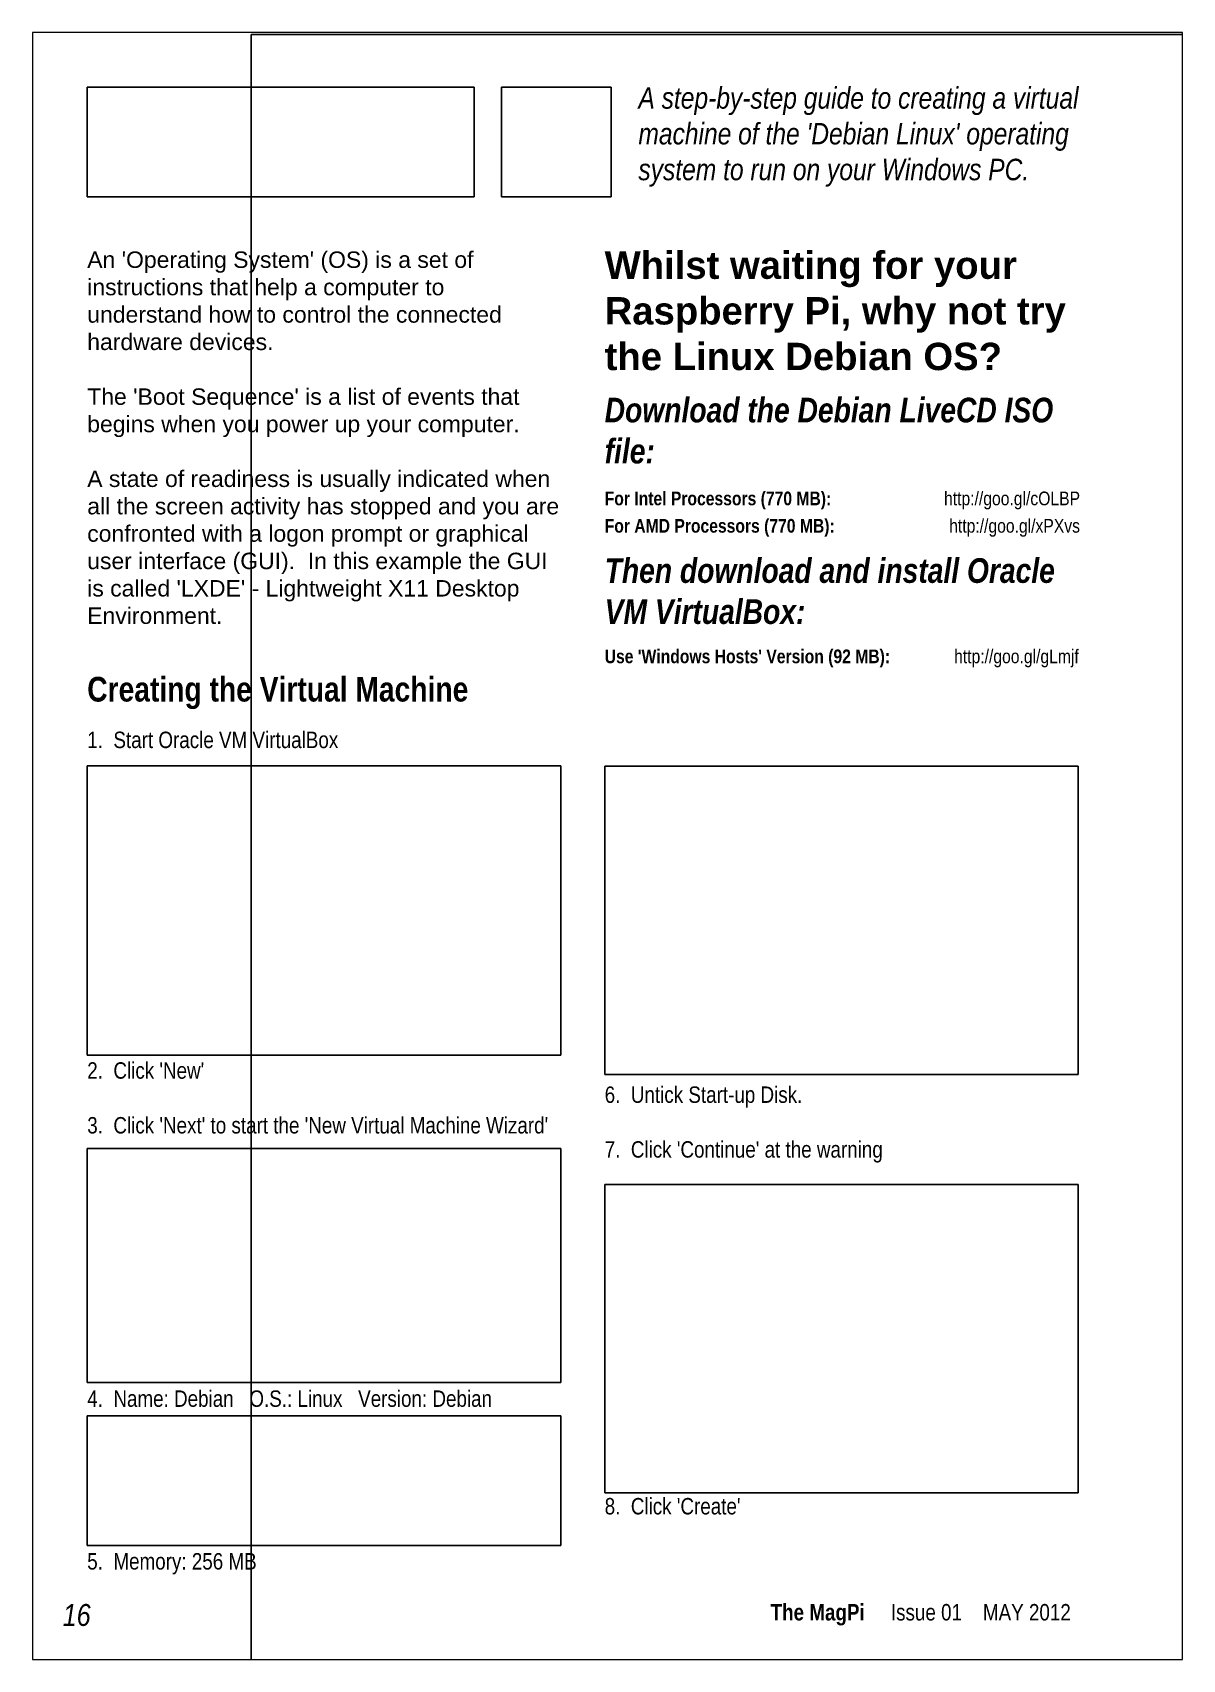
# Paper-space layout 'Page16' of a CAD drawing. Header units: millimetres. Extents: x 202 to 412, y -20 to 277.
# The model-space entities are those that its viewports show. They can reach past a viewport. Long polylines and large blocks are cut down to what shows.
import ezdxf

# ---------------------------------------------------------------- set-up
doc = ezdxf.new("R2010")
doc.units = ezdxf.units.MM
doc.layers.add('Images', color=7, linetype='Continuous')
doc.layers.add('Text', color=7, linetype='Continuous')
doc.styles.get("Standard").update_dxf_attribs({"font": 'arial.ttf'})
picture_1 = doc.add_image_def('image1.png', size_in_pixel=(555, 339))
picture_2 = doc.add_image_def('image2.png', size_in_pixel=(583, 288))
picture_3 = doc.add_image_def('image3.png', size_in_pixel=(570, 156))
picture_4 = doc.add_image_def('image4.png', size_in_pixel=(610, 397))
picture_5 = doc.add_image_def('image11.png', size_in_pixel=(610, 397))
picture_6 = doc.add_image_def('image14.gif', size_in_pixel=(3268, 925))
picture_7 = doc.add_image_def('image15.png', size_in_pixel=(512, 512))
picture_8 = doc.add_image_def('image16.gif', size_in_pixel=(1529, 1352))

msp = doc.modelspace()

# ---------------------------------------------------------------- texts
at = {"layer": 'Text', "attachment_point": 1}
for s, width, insert, char_height in [("{\\fArial Narrow|b0|i1|c0|p34;\\C232;A step-by-step guide to creating a virtual machine of the 'Debian Linux' operating system to run on your Windows PC.\\H1.0213x; }", 80.3405, (386.24, -351.8), 3.92), ("An 'Operating System' (OS) is a set of instructions that help a computer to understand how to control the connected hardware devices.\\P\\PThe 'Boot Sequence' is a list of events that begins when you power up your computer.\\P\\PA state of readiness is usually indicated when all the screen activity has stopped and you are confronted with a logon prompt or graphical user interface (GUI).  In this example the GUI is called 'LXDE' - Lightweight X11 Desktop Environment.", 86.5, (285.58, -381.8), 3), ('{\\fArial|b1|i0|c0|p34;Whilst waiting for your Raspberry Pi, why not try the Linux Debian OS?}', 86.5, (380.08, -381.8), 5), ('{\\fArial Narrow|b1|i0|c0|p34;\\C232;Creating the Virtual Machine}', 118.5, (285.58, -459.49), 4.5), ('{\\fArial Narrow|b0|i0|c0|p34;1.  Start Oracle VM VirtualBox}', 86.5, (285.58, -469.49), 3), ("{\\fArial Narrow|b0|i0|c0|p34;2.  Click 'New'\\P\\P3.  Click 'Next' to start the 'New Virtual Machine Wizard'}", 86.5, (285.58, -529.87), 3), ("{\\fArial Narrow|b0|i0|c0|p34;6.  Untick Start-up Disk.\\P\\P7.  Click 'Continue' at the warning}", 86.5, (380.08, -534.28), 3), ('{\\fArial Narrow|b0|i0|c0|p34;4.  Name: Debian   O.S.: Linux   Version: Debian}', 86.5, (285.58, -589.79), 3), ("{\\fArial Narrow|b0|i0|c0|p34;8.  Click 'Create'}", 86.5, (380.08, -609.44), 3), ('{\\fArial Narrow|b0|i0|c0|p34;5.  Memory: 256 MB}', 86.5, (285.58, -619.5), 3)]:
    msp.add_mtext_dynamic_manual_height_columns(s, width=width, gutter_width=12.5, heights=[0], dxfattribs=dict(at, insert=insert, char_height=char_height))
at = {"layer": 'Text', "color": 166, "attachment_point": 1}
for s, width, insert, char_height in [('\\A1;{\\fArial Narrow|b1|i1|c0|p34;\\C232;Download the Debian LiveCD ISO file:\\H1.3589x; }', 86.5, (380.08, -408.51), 4.5), ('\\pi10.316;{\\fArial Narrow|b0|i0|c0|p34;\\C256;http://goo.gl/cOLBP}', 34.8451, (431.74, -425.65), 2.5), ('\\pi11.257;{\\fArial Narrow|b0|i0|c0|p34;\\C256;http://goo.gl/xPXvs}', 34.8451, (431.74, -430.65), 2.5), ('\\A1;{\\fArial Narrow|b1|i1|c0|p34;\\C232;Then download and install Oracle VM VirtualBox:\\H1.3419x; }', 86.5, (380.08, -437.82), 4.5), ('\\A1;\\pi12.154;{\\fArial Narrow|b0|i0|c0|p34;\\C256;http://goo.gl/gLmjf}', 34.8451, (431.74, -454.49), 2.5)]:
    msp.add_mtext_dynamic_manual_height_columns(s, width=width, gutter_width=12.5, heights=[0], dxfattribs=dict(at, insert=insert, char_height=char_height))
at = {"layer": 'Text', "color": 142, "char_height": 2.5, "attachment_point": 1}
for s, insert in [('\\A1;{\\fArial Narrow|b1|i0|c0|p34;\\C232;For Intel Processors (770 MB):}', (380.08, -425.65)), ('\\A1;{\\fArial Narrow|b1|i0|c0|p34;\\C232;For AMD Processors (770 MB):}', (380.08, -430.65)), ("\\A1;{\\fArial Narrow|b1|i0|c0|p34;\\C232;Use 'Windows Hosts' Version (92 MB):}", (380.08, -454.49))]:
    msp.add_mtext_dynamic_manual_height_columns(s, width=51.6549, gutter_width=12.5, heights=[0], dxfattribs=dict(at, insert=insert))
at = {"layer": 'Text', "color": 255, "insert": (275.58, -628.8), "char_height": 4, "attachment_point": 1}
msp.add_mtext_dynamic_manual_height_columns('\\pi5.5252;{\\fArial Narrow|b0|i1|c0|p34;\\C43;16}', width=10, gutter_width=12.5, heights=[0], dxfattribs=at)
at = {"layer": 'Text', "color": 254, "insert": (325.53, -628.8), "char_height": 3, "attachment_point": 1}
msp.add_mtext_dynamic_manual_height_columns('\\pi84.851;{\\fArial Narrow|b1|i0|c0|p34;The MagPi\\fArial Narrow|b0|i0|c0|p34;     Issue 01    MAY 2012}', width=139.4261, gutter_width=12.5, heights=[0], dxfattribs=at)

# ---------------------------------------------------------------- pictures from other files: only their frames are drawn
at = {"layer": 'Images'}
image = msp.add_image(picture_8, insert=(315.53, -658.74), size_in_units=(357.99, 316.55), dxfattribs=dict(at, brightness=99, contrast=7))
image.dxf.flags = 15
image = msp.add_image(picture_6, insert=(285.58, -371.8), size_in_units=(70.66, 20), dxfattribs=at)
image.dxf.flags = 15
image = msp.add_image(picture_7, insert=(361.24, -371.8), size_in_units=(20, 20), dxfattribs=at)
image.dxf.flags = 15
image = msp.add_image(picture_1, insert=(285.58, -528.58), size_in_units=(86.5, 52.84), dxfattribs=at)
image.dxf.flags = 7
image = msp.add_image(picture_5, insert=(380.08, -532.07), size_in_units=(86.5, 56.3), dxfattribs=at)
image.dxf.flags = 7
image = msp.add_image(picture_2, insert=(285.58, -588.33), size_in_units=(86.5, 42.73), dxfattribs=at)
image.dxf.flags = 7
image = msp.add_image(picture_4, insert=(380.08, -608.5), size_in_units=(86.5, 56.3), dxfattribs=at)
image.dxf.flags = 7
image = msp.add_image(picture_3, insert=(285.58, -618.13), size_in_units=(86.5, 23.67), dxfattribs=at)
image.dxf.flags = 7

psp = doc.layouts.new('Page16')

# ---------------------------------------------------------------- viewports
at = {"layer": '0'}
psp.add_viewport(center=(307.4, 128.55), size=(210, 297.096), view_center_point=(380.59, -490.37), view_height=297.104, dxfattribs=at)

doc.saveas('drawing.dxf')
